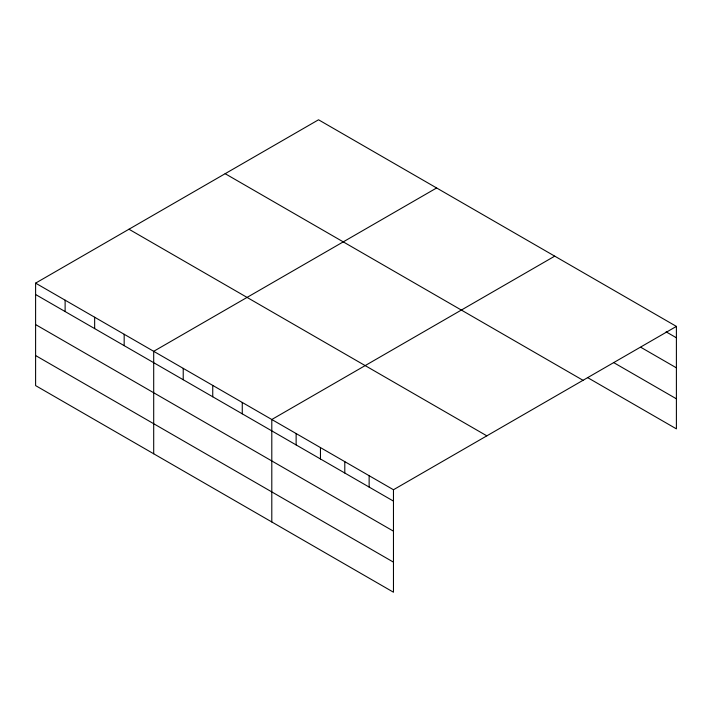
<?xml version="1.0" encoding="UTF-8"?>
<svg xmlns="http://www.w3.org/2000/svg" width="712" height="712" viewBox="0 0 712 712"><rect width="100%" height="100%" fill="white"/><g stroke="black" fill="none" stroke-linecap="round" stroke-linejoin="round"><path stroke-width="1.07" d="M393.469 531.188L393.469 489.749L35.6 283.136L35.6 385.601L393.469 592.215L393.469 531.188L35.6 324.574M587.48 377.529L676.4 428.864L676.4 326.399L318.531 119.785L35.6 283.136M436.625 187.968L153.694 351.319L153.694 453.784M554.728 256.151L271.797 419.502L271.797 521.967M393.469 489.749L676.4 326.399M666.103 331.837L676.4 337.782M640.836 347.305L676.4 367.837M613.691 362.604L676.4 398.809M225.161 173.692L583.03 380.306M128.97 229.228L486.839 435.842M35.6 294.51L393.469 501.123M35.6 355.537L393.469 562.151M369.136 475.705L369.136 487.079M344.795 461.652L344.795 473.026M320.462 447.599L320.462 458.973M296.13 433.555L296.13 444.929M242.267 402.458L242.267 413.832M212.746 385.415L212.746 396.789M183.224 368.362L183.224 379.736M124.173 334.275L124.173 345.649M94.651 317.232L94.651 328.606M65.121 300.179L65.121 311.553"/></g></svg>
